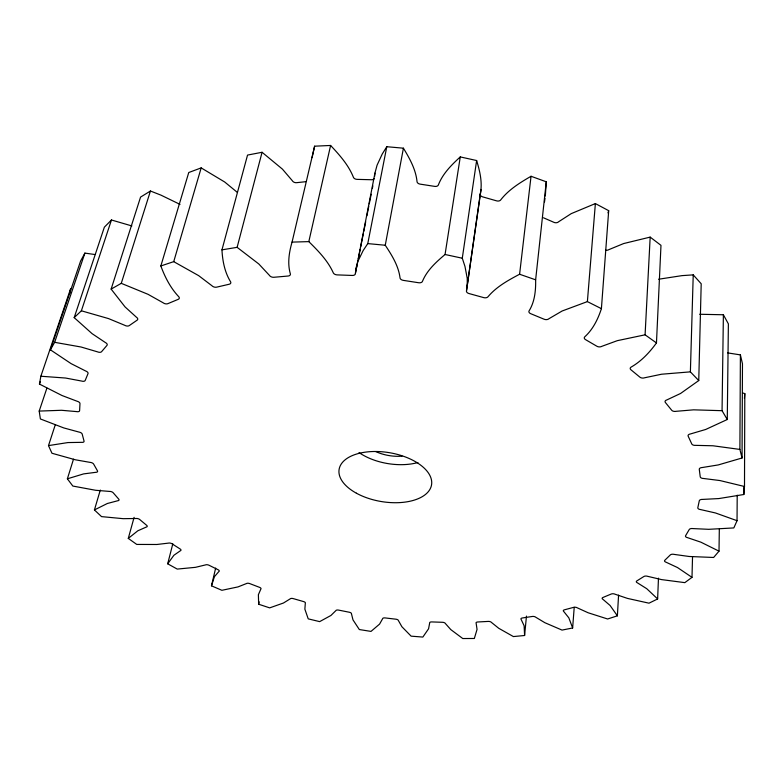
<?xml version="1.0" encoding="UTF-8"?>
<svg xmlns="http://www.w3.org/2000/svg" width="784" height="784" viewBox="0 0 784 784"><rect width="100%" height="100%" fill="white"/><g stroke="black" fill="none" stroke-linecap="round" stroke-linejoin="round"><path stroke-width="1.18" d="M167.688 563.804L173.891 555.278L180.34 550.789A2.646 1.225 13.2 0 0 180.144 548.986L172.039 543.812A2.666 1.235 13.4 0 0 168.344 543.136L156.849 544.488L136.749 544.429L128.282 538.402L137.837 530.778L146.265 527.073A2.715 1.274 14 0 0 146.657 525.319L139.728 519.527A2.734 1.284 14.2 0 0 135.995 518.498L123.186 518.675L101.528 516.617L94.423 509.933L107.339 503.504L117.698 500.76A2.793 1.333 14.8 0 0 118.717 499.104L113.219 492.793A2.813 1.352 15 0 0 109.535 491.421L95.619 490.274L72.824 486.051L67.375 478.808L83.623 473.899L95.785 472.321A2.881 1.411 15.5 0 0 97.451 470.812L93.649 464.108A2.911 1.421 15.7 0 0 90.121 462.384L75.401 459.796L51.969 453.26L48.5 445.606L67.924 442.568L81.712 442.343A2.979 1.49 16.2 0 0 84.035 441.059L82.193 434.111A3.009 1.509 16.4 0 0 78.939 432.053L63.778 427.927L40.386 418.95L39.2 411.081L61.515 410.287L76.636 411.6A3.087 1.588 16.8 0 0 79.605 410.6L79.978 403.633A3.107 1.607 16.9 0 0 77.136 401.261L62.005 395.518L39.455 384.082L40.856 376.242L65.572 378.035L81.624 381.053A3.185 1.695 17.2 0 0 85.211 380.426L87.994 373.664A3.205 1.715 17.3 0 0 85.721 371.028L71.168 363.668L50.421 349.831L54.645 342.324L81.066 347.008L97.51 351.849A3.283 1.803 17.4 0 0 101.616 351.653L106.947 345.401A3.303 1.833 17.4 0 0 105.389 342.559L92.081 333.651L74.186 317.628L81.379 310.797L108.555 318.598L124.725 325.291A3.381 1.921 17.3 0 0 129.242 325.605L137.141 320.156A3.401 1.95 17.2 0 0 136.416 317.216L125.068 306.926L111.132 289.1L121.275 283.338L148.009 294.304L163.15 302.791A3.459 2.038 16.8 0 0 167.894 303.643L178.223 299.331A3.469 2.058 16.6 0 0 178.448 296.391C170.373 287.738 164.895 276.997 160.847 265.962L173.725 261.65L198.646 275.635L211.925 285.729A3.518 2.136 15.8 0 0 216.688 287.14L229.134 284.259A3.528 2.166 15.5 0 0 230.369 281.436C224.655 271.97 222.519 260.778 221.96 249.851L237.121 247.332L258.798 263.963L269.402 275.331A3.567 2.225 14.3 0 0 273.949 277.271L288.012 276.037A3.577 2.244 13.9 0 0 290.256 273.489C287.336 263.189 289.129 252.203 292.06 242.109L308.818 241.619C318.128 250.802 327.624 260.435 333.122 272.469A3.597 2.283 12.4 0 0 337.208 274.89L352.222 275.449A3.597 2.293 11.8 0 0 355.407 273.293L374.938 173.117L377.065 165.208L382.22 154.046L386.786 146.716L403.417 148.186C409.601 158.378 415.716 169.266 417 181.31A3.43 2.391 10.1 0 0 420.195 184.142L434.669 186.376A3.43 2.391 9.5 0 0 438.491 184.612C442.862 173.509 451.613 164.846 460.267 156.918L476.633 160.524C479.886 171.186 482.621 182.643 480.308 193.766A3.43 2.381 7.3 0 0 482.67 196.872L496.546 200.841A3.42 2.372 6.7 0 0 500.907 199.665C508.826 189.532 520.057 182.643 531.042 176.273L546.272 181.8L535.639 279.819C535.844 290.315 534.815 301.419 529.278 310.582A3.577 2.254 5.5 0 0 530.788 313.718L544.047 319.196A3.567 2.244 5 0 0 548.937 318.716L562.128 311.003L587.383 301.605L601.406 308.671C598.055 318.951 593.125 329.113 585.08 336.542A3.538 2.176 3.7 0 0 585.55 339.639L596.849 346.224A3.528 2.156 3.4 0 0 601.828 346.332L617.302 340.668L645.085 334.817L656.463 342.931C649.691 352.31 641.567 361.012 631.502 366.883A3.489 2.078 2.6 0 0 630.953 369.793L639.852 377.124A3.469 2.058 2.4 0 0 644.673 377.761L661.569 374.223L690.381 371.861L698.75 380.554L680.571 393.47L666.88 399.909A3.41 1.97 1.9 0 0 665.41 402.525L671.672 410.218A3.391 1.94 1.8 0 0 676.131 411.306L693.595 409.836L722.054 410.689L727.278 419.509L705.698 429.465L690.449 433.954A3.322 1.852 1.6 0 0 688.185 436.218L691.743 443.901A3.303 1.823 1.6 0 0 695.692 445.361L712.94 445.773L739.89 449.418L742.056 457.993L718.242 464.932L702.17 467.538A3.234 1.744 1.7 0 0 699.279 469.381L700.23 476.77A3.205 1.715 1.7 0 0 703.552 478.485L719.947 480.553L744.496 486.492L743.82 494.508L718.879 498.565L702.66 499.408A3.126 1.627 2 0 0 699.289 500.809L697.829 507.66A3.107 1.607 2.1 0 0 700.465 509.551L715.518 512.981L737.038 520.694L733.834 527.926L708.726 529.318L692.899 528.583A3.028 1.529 2.5 0 0 689.214 529.563L685.608 535.697A2.999 1.509 2.7 0 0 687.539 537.657L700.886 542.175L719.006 551.162L713.626 557.473L689.136 556.483L674.152 554.396A2.93 1.441 3.1 0 0 670.281 554.954L664.842 560.246A2.901 1.421 3.3 0 0 666.067 562.216L677.484 567.538L691.998 577.347L684.824 582.639L661.569 579.601L647.76 576.358A2.832 1.362 3.9 0 0 643.831 576.534L636.853 580.905A2.813 1.352 4 0 0 637.412 582.826L646.751 588.706L657.629 598.947L648.995 603.18L627.445 598.398L615.068 594.223A2.754 1.294 4.6 0 0 611.187 594.047L602.965 597.467A2.734 1.284 4.8 0 0 602.886 599.28L610.099 605.493L617.38 615.832L607.62 618.988L588.127 612.765L577.347 607.865A2.675 1.245 5.4 0 0 573.604 607.365L564.421 609.825A2.666 1.235 5.6 0 0 563.755 611.491L568.831 617.841L572.634 627.984L562.03 630.091L544.851 622.702L535.795 617.263A2.617 1.196 6.3 0 0 532.248 616.479L522.36 617.978A2.607 1.196 6.5 0 0 521.164 619.468L524.124 625.779L524.594 635.501L513.393 636.569L498.722 628.278L491.48 622.447A2.568 1.166 7.1 0 0 488.197 621.418L477.838 621.977A2.568 1.156 7.3 0 0 476.143 623.26L477.054 629.385L474.34 638.48L462.776 638.539L450.771 629.581L445.39 623.525A2.538 1.147 8 0 0 442.421 622.29L431.798 621.928A2.538 1.137 8.2 0 0 429.661 622.986L428.574 628.788L422.85 637.069L411.13 636.157L401.898 626.739L398.429 620.605A2.519 1.137 8.9 0 0 395.822 619.184L385.13 617.929A2.519 1.127 9.1 0 0 382.612 618.743L379.574 624.103L371.008 631.404L359.337 629.552L352.986 619.879L351.467 613.794A2.519 1.127 9.7 0 0 349.262 612.235L338.688 610.119A2.519 1.127 9.9 0 0 335.826 610.667L330.926 615.469L319.666 621.624L308.22 618.86L304.868 609.148L305.319 603.249A2.528 1.137 10.6 0 0 303.555 601.573L293.294 598.623A2.538 1.137 10.8 0 0 290.139 598.888L283.445 603.023L269.676 607.874L258.651 604.229L258.387 594.693L260.827 589.107A2.558 1.156 11.5 0 0 259.543 587.353L249.792 583.619A2.568 1.166 11.7 0 0 246.401 583.58L237.993 586.912L221.892 590.303L211.484 585.824L214.424 576.671L218.863 571.556A2.597 1.186 12.3 0 0 218.099 569.752L209.063 565.274A2.607 1.196 12.5 0 0 205.486 564.921L195.471 567.332L177.243 569.086L167.688 563.804L172.813 543.822M742.056 457.993L742.468 363.815L740.4 354.887L727.728 352.908M743.82 494.508L743.84 487.207M744.496 486.492L744.8 393.588L742.487 392.921M739.89 449.418L740.4 354.887M737.038 520.694L737.205 495.184M546.272 181.8L545.341 195.971M727.278 419.509L728.375 323.88L723.387 314.766L699.681 314.266M719.006 551.162L719.32 529.151M722.054 410.689L723.387 314.766M691.998 577.347L692.537 556.718M698.75 380.554L701.2 283.769L693.232 274.87L681.972 275.635L658.619 279.231M690.381 371.861L693.232 274.87M657.629 598.947L658.472 578.151M656.463 342.931L660.981 245.353L650.171 237.111L623.652 243.55L608.864 249.635A3.361 2.234 2.4 0 1 605.64 250.184M645.085 334.817L650.171 237.111M617.38 615.832L618.576 595.134M601.406 308.671L608.688 210.68L595.379 203.575L571.242 213.63L558.61 221.774A3.401 2.323 4.2 0 1 553.935 222.342L543.439 217.766M572.634 627.984L574.211 607.355M744.428 398.399L744.8 393.588M587.383 301.605L595.379 203.575M374.625 176.39L374.938 173.117M524.594 635.501L526.466 616.097M480.308 193.766L466.539 290.521A3.597 2.303 7.6 0 0 469.048 293.559L483.65 297.597A3.597 2.293 7.1 0 0 488.207 296.519C496.605 286.621 508.267 280.231 519.596 274.243L531.042 176.273M312.081 157.662L314.619 146.187L330.603 145.461C339.443 154.879 348.351 164.826 353.27 176.929A3.42 2.362 12.9 0 0 357.122 179.369L371.449 179.742A3.42 2.372 12.3 0 0 374.223 178.674M466.539 290.521L481.062 189.454M544.498 201.89L545.007 198.342M467.284 286.346L467.235 278.369L464.971 266.423L462.286 258.22L476.633 160.524M403.417 148.186L385.258 245.245C391.794 255.104 398.409 265.649 399.997 277.585A3.606 2.313 10 0 0 403.378 280.378L418.587 282.73A3.606 2.313 9.5 0 0 422.566 281.084C427.113 270.176 436.208 261.993 445.057 254.496L460.267 156.918M69.766 293.324L70.658 288.63L40.856 376.242M355.769 269.069L357.867 261.425L363.1 250.655L367.774 243.599L386.786 146.716M355.407 273.293L357.083 264.914M358.278 258.926L360.189 249.341M360.669 246.95L363.296 233.769M363.776 231.378L365.687 221.794M366.883 215.806L368.794 206.221M369.264 203.83L371.175 194.246M372.371 188.258L372.851 185.867M258.651 604.229L259.161 601.838M308.818 241.619L330.603 145.461M292.06 242.109L314.619 146.187M211.484 585.824L215.659 568.067M237.121 247.332L262.072 152.282L282.436 169.138L292.344 180.732A3.391 2.303 15.2 0 0 296.656 182.672L305.633 181.702M221.96 249.851L247.538 155.075L262.072 152.282M128.282 538.402L134.113 517.332M173.725 261.65L201.174 167.894L224.694 181.996L237.17 192.256M94.423 509.933L100.303 490.059M160.847 265.962L188.748 172.519L201.174 167.894M67.375 478.808L73.5 459.189M121.275 283.338L150.44 191.012L160.916 195.118L180.016 204.379M111.132 289.1L140.561 197.107L150.44 191.012M48.5 445.606L55.282 424.771M607.963 212.885L608.688 210.68M81.379 310.797L111.455 219.99L131.859 225.939M74.186 317.628L104.36 227.174L111.455 219.99M39.2 411.081L46.893 388.149M50.421 349.831L80.625 260.974L84.897 253.105L95.089 254.555M39.455 384.082L40.239 381.788M54.645 342.324L84.897 253.105M367.774 243.599L385.258 245.245M445.057 254.496L462.286 258.22M519.596 274.243L535.639 279.819M402.016 456.141A30.684 16.895 9.5 0 1 375.703 451.545M417.911 462.54A46.04 25.353 9.5 0 1 359.052 452.584M356.406 493.205A46.864 24.765 9.5 0 0 431.21 486.325A46.864 24.765 9.5 0 0 368.372 451.8A46.864 24.765 9.5 0 0 356.406 493.205"/></g></svg>
